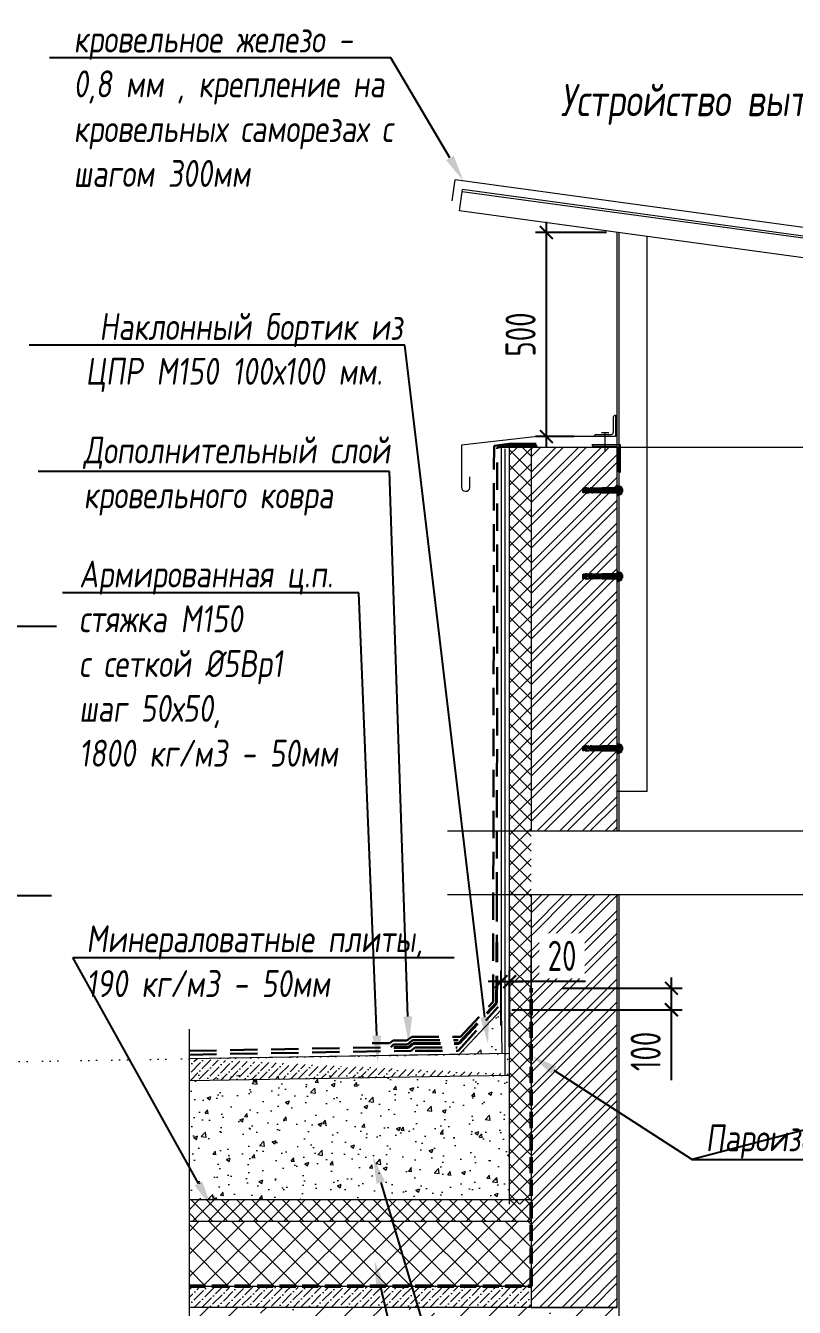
# Model space of a CAD drawing. Header units: millimetres. Extents: x -136099598 to 11807193, y 0 to 779331.
# Drawn here: x 727574 to 731151, y 362623 to 368585 of the extents above; entities that cross this region are included whole.
import ezdxf
from ezdxf import colors
from ezdxf.entities.mleader import LeaderData, LeaderLine
from ezdxf.math import Vec2, Vec3

# ---------------------------------------------------------------- set-up
doc = ezdxf.new("R2010")
doc.units = ezdxf.units.MM
doc.header["$MEASUREMENT"] = 0
doc.linetypes.add('DASHED', pattern=[19.05, 12.7, -6.35])
doc.linetypes.add('ГОСТ 2.303 4', pattern=[7, 5, -2, 0])
doc.layers.get('0').update_dxf_attribs({"color": 250, "lineweight": 9})
doc.layers.get('Defpoints').update_dxf_attribs({"color": 8})
doc.layers.add('АР_Кровельный аэратор', color=250, linetype='Continuous')
for name, color, linetype, lineweight in [('АР_Тонкие', 250, 'Continuous', 5), ('АР_Штриховка', 253, 'Continuous', 13), ('основной', 7, 'Continuous', 18), ('Штриховка', 7, 'Continuous', 5)]:
    doc.layers.add(name, color=color, linetype=linetype, lineweight=lineweight)
doc.styles.add('ISOCPEUR', font='isocpeur.ttf', dxfattribs={"width": 0.7})
doc.styles.add('Архитект', font='isocpeur.ttf', dxfattribs={"width": 0.8, "oblique": 8})
doc.linetypes.add('ограждение1', pattern='A,6.35,-2.54,[133,ltypeshp.shx,S=2.54,R=0,X=-2.54,Y=0],-2.54,25.4', length=36.83)
doc.dimstyles.new('R_50', dxfattribs={"dimtxt": 140, "dimasz": 60, "dimexe": 50, "dimexo": 50, "dimgap": 50, "dimtad": 1, "dimdec": 0, "dimrnd": 5, "dimzin": 0, "dimdsep": 46, "dimtxsty": 'ISOCPEUR', "dimblk": 'ARCHTICK', "dimcen": 50, "dimdle": 50, "dimclrd": 256, "dimclre": 256, "dimclrt": 256, "dimadec": 0, "dimazin": 0, "dimtfac": 2, "dimtdec": 0, "dimtofl": 0, "dimtmove": 1, "dimatfit": 3, "dimfxl": 1, "dimtvp": 3, "dimtfill": 1, "dimtolj": 1, "dimtzin": 0, "dimarcsym": 0})

# ---------------------------------------------------------------- blocks, each defined once
blk = doc.blocks.new('Анкер клиновой 10х10')
at = {"color": 8, "linetype": 'ByBlock', "ltscale": 0.496, "true_color": 0x828282}
for p, q in [((-7.6, 9.5), (-9.4, 8.5)), ((-9.4, 8.5), (-9.4, 2.5)), ((-9.4, 2.5), (-7.6, 1.5)), ((7.6, 9.5), (-7.6, 9.5)), ((7.6, 1.5), (-7.6, 1.5)), ((-4.7, 8.5), (-6.4, 9.5)), ((-6.4, 1.5), (-4.7, 2.5)), ((-5, 10.9), (-3.4, 12.5)), ((-5, 9.5), (-5, 10.9)), ((-5, 10.9), (5, 10.9)), ((-4.7, 2.5), (-4.7, 8.5)), ((-4.2, 9.5), (-4.2, 11.7)), ((-3.4, 12.5), (3.4, 12.5)), ((3.4, 12.5), (5, 10.9)), ((4.2, 9.5), (4.2, 11.7)), ((4.7, 8.5), (6.4, 9.5)), ((4.7, 2.5), (4.7, 8.5)), ((6.4, 1.5), (4.7, 2.5)), ((5, 10.9), (5, 9.5)), ((9.4, 8.5), (7.6, 9.5)), ((7.6, 1.5), (9.4, 2.5)), ((9.4, 2.5), (9.4, 8.5))]:
    blk.add_line(p, q, dxfattribs=at)
at = {"color": 8, "linetype": 'ByBlock', "true_color": 0x828282}
for p, q in [((-7.5, 1.5), (7.5, 1.5)), ((-5, -34.5), (-5, 0)), ((5, 0), (5, -34.5)), ((-5, -34.5), (5, -34.5)), ((-5, -58.5), (-5, -56.5)), ((-5, -56.5), (5, -56.5)), ((-5, -58.5), (5, -58.5)), ((-5, -58.7), (5, -58.7)), ((-5, -58.7), (-5, -58.7)), ((-5, -58.7), (-5, -62.7)), ((-4.5, -34.5), (-4.5, -56.5)), ((-4, -58.7), (-4, -58.7)), ((-1.7, -58.7), (0, -72.7)), ((1.7, -58.7), (0, -72.7)), ((4, -58.7), (4, -58.5)), ((4.5, -34.5), (4.5, -56.5)), ((5, -58.5), (5, -56.5)), ((5, -58.7), (5, -62.7)), ((-5.2, -62.7), (-5, -62.7)), ((-5, -62.7), (-3, -62.7)), ((-5, -71), (-5, -64.7)), ((-5, -74.7), (-5, -71)), ((-5, -71), (-3, -71)), ((-1, -74.7), (-5, -74.7)), ((-4.4, -74.7), (-5, -78.5)), ((-5, -78.5), (5, -78.5)), ((4, -79.5), (-4, -79.5)), ((0.5, -72), (-0.5, -72)), ((0, -59.7), (0, -61.7)), ((5, -74.7), (1, -74.7)), ((5, -62.7), (3, -62.7)), ((5, -71), (3, -71)), ((4.4, -74.7), (5, -78.5)), ((5.2, -62.7), (5, -62.7)), ((5, -74.7), (5, -64.7))]:
    blk.add_line(p, q, dxfattribs=at)
at = {"color": 8, "ltscale": 0.496, "true_color": 0x828282}
for p, q in [((-4.2, 0), (-4.2, -34.5)), ((4.2, 0), (4.2, -34.5))]:
    blk.add_line(p, q, dxfattribs=at)
at = {"color": 8, "linetype": 'ByBlock', "true_color": 0x828282}
blk.add_lwpolyline([(11, 1.5), (11, 0), (-11, 0), (-11, 1.5)], close=True, dxfattribs=at)
at = {"color": 8, "true_color": 0x828282}
blk.add_lwpolyline([(0, 13.5), (0, -80.5)], dxfattribs=at)
at = {"color": 8, "linetype": 'ByBlock', "ltscale": 0.496, "true_color": 0x828282}
for centre, start, end in [((0, -2.1), 66.2864, 113.7136), ((0, 13.1), 246.2864, 293.7136)]:
    blk.add_arc(centre, 11.6, start, end, dxfattribs=at)
at = {"color": 8, "linetype": 'ByBlock', "true_color": 0x828282}
for centre, radius, start, end in [((0, -57.8), 1.9, 206.6823, 333.3177), ((-4.1, -64.6), 2.25, 59.9661, 120.0339), ((-3.9, -78.4), 1.13, 186.3567, 263.6433), ((0, -62.7), 1, 0, 180), ((-6.7, -72.2), 6.21, 336.4167, 355.5108), ((7.8, -71.9), 7.39, 186.0187, 202.0538), ((4.1, -64.6), 2.25, 59.9661, 120.0339), ((3.9, -78.4), 1.13, 276.3567, 353.6433)]:
    blk.add_arc(centre, radius, start, end, dxfattribs=at)
at = {"color": 8, "linetype": 'ByBlock', "true_color": 0x828282, "extrusion": (0, 0, -1)}
for centre, major_axis, ratio, start_param, end_param in [((-4.1, -70.7), (0.48, 3.91), 0.283676, 1.535644, 4.677236), ((-4, -71), (0, 2.29), 0.435872, 1.570796, 4.712389), ((4.1, -70.7), (-0.49, 3.97), 0.279356, 1.604927, 4.746519), ((4, -71), (0, 2.29), 0.435872, 1.570796, 4.712389)]:
    blk.add_ellipse(centre, major_axis=major_axis, ratio=ratio, start_param=start_param, end_param=end_param, dxfattribs=at)
blk = doc.blocks.new('_ArchTick')
at = {"color": 0, "linetype": 'ByBlock', "const_width": 0.15}
blk.add_lwpolyline([(-0.5, -0.5), (0.5, 0.5)], dxfattribs=at)
blk = doc.blocks.new('*D1337')
at = {"layer": 'Defpoints', "color": 0, "transparency": 16777216}
for p in [(730326, 367623.2, 0), (729996.7, 366673.7), (730176.7, 366673.7, 0)]:
    blk.add_point(p, dxfattribs=at)
at = {"layer": 'АР_Кровельный аэратор', "lineweight": -2, "transparency": 16777216}
for p, q in [((730276, 367623.2), (729946.7, 367623.2)), ((729996.7, 367673.2), (729996.7, 366623.7)), ((730126.7, 366673.7), (729946.7, 366673.7))]:
    blk.add_line(p, q, dxfattribs=at)
at = {"layer": 'АР_Кровельный аэратор', "lineweight": -2, "transparency": 16777216, "xscale": 60, "yscale": 60, "zscale": 60}
for p, rotation in [((729996.7, 367623.2), 90), ((729996.7, 366673.7), 270)]:
    blk.add_blockref('_ArchTick', p, dxfattribs=dict(at, rotation=rotation))
at = {"layer": 'АР_Кровельный аэратор', "lineweight": 15, "transparency": 16777216, "insert": (729876.7, 367148.4), "char_height": 140, "attachment_point": 5, "rotation": 90, "style": 'ISOCPEUR', "bg_fill": 3, "box_fill_scale": 1.25, "bg_fill_color": 256, "bg_fill_true_color": 13158600, "bg_fill_transparency": 0}
blk.add_mtext('\\A1;500', dxfattribs=at)
blk = doc.blocks.new('*D1345')
at = {"layer": 'Defpoints', "color": 0, "transparency": 16777216}
for p in [(730021.9, 364107.5, 0), (730578.7, 364107.5), (729785.9, 364007.5, 0)]:
    blk.add_point(p, dxfattribs=at)
at = {"layer": 'АР_Кровельный аэратор', "lineweight": -2, "transparency": 16777216}
for p, q in [((730071.9, 364107.5), (730628.7, 364107.5)), ((730578.7, 363957.5), (730578.7, 364157.5)), ((729835.9, 364007.5), (730628.7, 364007.5)), ((730578.7, 363680.4), (730578.7, 364007.5))]:
    blk.add_line(p, q, dxfattribs=at)
at = {"layer": 'АР_Кровельный аэратор', "lineweight": -2, "transparency": 16777216, "xscale": 60, "yscale": 60, "zscale": 60}
for p, rotation in [((730578.7, 364107.5), 90), ((730578.7, 364007.5), 270)]:
    blk.add_blockref('_ArchTick', p, dxfattribs=dict(at, rotation=rotation))
at = {"layer": 'АР_Кровельный аэратор', "lineweight": 15, "transparency": 16777216, "insert": (730458.7, 363813.7), "char_height": 140, "attachment_point": 5, "rotation": 90, "style": 'ISOCPEUR', "bg_fill": 3, "box_fill_scale": 1.25, "bg_fill_color": 256, "bg_fill_true_color": 13158600, "bg_fill_transparency": 0}
blk.add_mtext('\\A1;100', dxfattribs=at)
blk = doc.blocks.new('*D1346')
at = {"layer": 'Defpoints', "color": 0, "transparency": 16777216}
for p in [(729826.1, 364138.3), (729785.9, 363884.5), (729826.1, 363784.5)]:
    blk.add_point(p, dxfattribs=at)
at = {"layer": 'АР_Кровельный аэратор', "lineweight": -2, "transparency": 16777216}
for p, q in [((729785.9, 363934.5), (729785.9, 364188.3)), ((729826.1, 363834.5), (729826.1, 364188.3)), ((729785.9, 364138.3), (729725.9, 364138.3)), ((729785.9, 364138.3), (729826.1, 364138.3)), ((729826.1, 364138.3), (729886.1, 364138.3)), ((730178.7, 364138.3), (729826.1, 364138.3))]:
    blk.add_line(p, q, dxfattribs=at)
at = {"layer": 'АР_Кровельный аэратор', "lineweight": -2, "transparency": 16777216, "xscale": 60, "yscale": 60, "zscale": 60}
blk.add_blockref('_ArchTick', (729785.9, 364138.3), dxfattribs=at)
at = {"layer": 'АР_Кровельный аэратор', "lineweight": -2, "transparency": 16777216, "xscale": 60, "yscale": 60, "zscale": 60, "rotation": 180}
blk.add_blockref('_ArchTick', (729826.1, 364138.3), dxfattribs=at)
at = {"layer": 'АР_Кровельный аэратор', "lineweight": 15, "transparency": 16777216, "insert": (730069.9, 364258.3), "char_height": 140, "attachment_point": 5, "style": 'ISOCPEUR', "bg_fill": 3, "box_fill_scale": 1.25, "bg_fill_color": 256, "bg_fill_true_color": 13158600, "bg_fill_transparency": 0}
blk.add_mtext('\\A1;20', dxfattribs=at)

msp = doc.modelspace()

# ---------------------------------------------------------------- hatches: boundary and pattern name
at = {"layer": 'АР_Кровельный аэратор', "lineweight": 15}
h = msp.add_hatch(dxfattribs=at)
h.set_pattern_fill('ANSI32', color=256, scale=200, style=0)
h.set_pattern_definition([(45, (-3260890.96, 874906.165), (-53.0330086, 53.0330086), []), (45, (-3260855.605, 874906.165), (-53.0330086, 53.0330086), [])])
h.paths.add_polyline_path([(729926.039, 364839.165), (730326.039, 364839.165), (730326.039, 366623.16), (729926.039, 366623.16)])
h.paths.add_polyline_path([(730326.039, 364543.165), (729926.039, 364543.165), (729926.039, 362623.161), (730326.039, 362623.161)])
h = msp.add_hatch(dxfattribs=at)
h.set_pattern_fill('НЕМЕТАЛЛИЧЕСКИЕ МАТЕРИАЛЫ', color=256, scale=29.981702, pattern_type=2)
h.set_pattern_definition([(45, (935212.836, 253547.33), (-53.000662, 53.000662), []), (135, (935212.836, 253547.33), (-53.000662, -53.000662), [])])
edge = h.paths.add_edge_path()
edge.add_line((728335.717, 362722.101), (729070.162, 362723.1))
edge.add_line((729070.162, 362723.1), (729076.558, 362723.1))
edge.add_line((729076.558, 362723.1), (729926.039, 362723.1))
edge.add_line((729926.039, 362723.1), (729926.039, 362922.978))
edge.add_line((728365.126, 362922.978), (729926.039, 362922.978))
edge.add_line((728335.717, 362922.978), (728335.717, 362733.094))
h.paths.add_polyline_path([(728335.717, 363023.1), (728335.717, 362922.978), (729926.039, 362922.978), (729926.039, 363023.1)])
h = msp.add_hatch(dxfattribs=at)
h.set_pattern_fill('ANSI36', color=256, scale=30, style=0)
h.set_pattern_definition([(45, (-82603.27, 153856.05), (50.513941, 185.217782), [238.125, -47.625, 0, -47.625])])
h.paths.add_polyline_path([(728335.717, 362623.161), (728335.717, 362223.161), (730321.666, 362223.174), (730321.666, 362623.181)])
at = {"layer": 'Штриховка', "ltscale": 10}
h = msp.add_hatch(dxfattribs=at)
h.set_pattern_fill('НЕМЕТАЛЛИЧЕСКИЕ МАТЕРИАЛЫ', color=256, scale=19.987801, pattern_type=2)
h.set_pattern_definition([(45, (931920.03, 242511.185), (-35.333775, 35.333775), []), (135, (931920.03, 242511.185), (-35.333775, -35.333775), [])])
edge = h.paths.add_edge_path(flags=17)
edge.add_line((729926.039, 363123.1), (727379.499, 363123.1))
edge = h.paths.add_edge_path()
edge.add_line((729890.67, 363023.1), (729926.039, 363023.1))
edge.add_line((728387.032, 363023.1), (729926.039, 363023.1))
edge.add_line((728387.032, 363023.1), (727576.837, 363023.1))
edge.add_line((727576.837, 363023.1), (729890.67, 363023.1))
h.paths.add_polyline_path([(728708.473, 363023.1), (729875.302, 363023.1), (727514.325, 363023.1)], flags=17)
edge = h.paths.add_edge_path()
edge.add_line((729875.302, 363023.1), (727514.325, 363023.1))
edge.add_line((729875.302, 363023.1), (729890.67, 363023.1))
edge.add_line((727576.837, 363023.1), (729890.67, 363023.1))
edge.add_line((727576.837, 363023.1), (727870.752, 363023.1))
edge.add_line((728262.885, 363023.1), (727870.752, 363023.1))
edge.add_line((727724.533, 363023.1), (728262.885, 363023.1))
edge.add_line((727724.533, 363023.1), (727514.325, 363023.1))
edge = h.paths.add_edge_path(flags=17)
edge.add_line((727379.499, 363123.1), (729926.039, 363123.1))
h.paths.add_polyline_path([(728335.717, 363123.1), (728335.717, 363023.1), (729926.039, 363023.1), (729926.039, 363123.1)])
at = {"layer": 'Штриховка', "ltscale": 50}
h = msp.add_hatch(dxfattribs=at)
h.set_pattern_fill('БЕТОН И ИЗДЕЛИЯ ИЗ НЕГО', color=256, scale=9.993901, pattern_type=2)
h.set_pattern_definition([(45, (-292455.242, -615649.08), (13.2501655, 48.5839401), [62.4618791, -13.4917659, 0, -13.4917659])])
edge = h.paths.add_edge_path()
edge.add_line((729926.039, 362628.452), (729910.418, 362723.1))
edge.add_line((729910.418, 362723.1), (729607.173, 362723.1))
edge.add_line((729586.186, 362703.112), (729607.173, 362723.1))
edge.add_line((729502.774, 362703.112), (729586.186, 362703.112))
edge.add_line((729483.87, 362723.1), (729502.774, 362703.112))
edge.add_line((729483.87, 362723.1), (729306.357, 362723.1))
edge.add_line((729306.357, 362723.1), (728338.463, 362723.1))
edge.add_line((728335.717, 362723.1), (728335.717, 362623.161))
edge.add_line((728338.248, 362623.161), (729919.982, 362623.161))
edge.add_line((729926.039, 362623.161), (729926.039, 362723.1))
h.paths.add_polyline_path([(729502.774, 362703.112), (729586.186, 362703.112), (729607.173, 362723.1), (729586.186, 362723.1), (729506.235, 362723.1), (729483.87, 362723.1)], flags=17)

# ---------------------------------------------------------------- linework, layer by layer
at = {"ltscale": 100}
msp.add_line((728335.717, 362722.101, 0), (729927.039, 362722.101, 0), dxfattribs=at)
at = {"ltscale": 100, "elevation": 0}
for points in [[(729926.039, 363123.1), (728335.717, 363123.1)], [(729926.039, 363023.1), (728335.717, 363023.1)]]:
    msp.add_lwpolyline(points, dxfattribs=at)
at = {"layer": 'АР_Кровельный аэратор', "lineweight": 15}
for p, q in [((729558.67, 367769.613, -0.047), (729572.182, 367868.696, -0.047)), ((733317.922, 367356.472, 0.178), (729571.989, 367867.281, -0.047)), ((729592.706, 367723.16, -0.045), (729606.217, 367822.243, -0.045)), ((733271.533, 367312.335, 0.176), (729604.866, 367812.335, -0.045)), ((733272.884, 367322.243, 0.176), (729606.217, 367822.243, -0.045)), ((733259.373, 367223.16, 0.176), (729592.706, 367723.16, -0.045)), ((730326.039, 364839.165, 0), (730326.039, 367623.161, 0)), ((730336.039, 364839.165, 0), (730336.039, 367623.161, 0)), ((730466.039, 365023.161, 0), (730466.039, 367606.625, 0)), ((733171.702, 366623.16, -0.001), (729940.741, 366623.16, -0.001)), ((730466.039, 365023.161, 0), (730326.039, 365023.161, 0)), ((730326.039, 362623.161, 0), (730326.039, 364543.165, 0)), ((730336.039, 362223.16, 0), (730336.039, 364543.165, 0)), ((730326.039, 362623.161, -0.667), (728335.717, 362623.161, -0.428))]:
    msp.add_line(p, q, dxfattribs=at)
for points, format, elevation in [([(730318.804, 366757.254), (730318.725, 366673.711), (729955.93, 366673.711), (729602.04, 366633.161), (729602.04, 366438.436, 0.95381659), (729640.561, 366436.614), (729640.561, 366487.17)], "xyb", -0.001), ([(728986.025, 363814.119, 0, 0, 0), (728484.575, 363807.546, 40, 0, 0), (728373.207, 363806.087, 0, 0, 0)], "xyseb", -0.225)]:
    msp.add_lwpolyline(points, format=format, dxfattribs=dict(at, elevation=elevation))
at = {"layer": 'АР_Кровельный аэратор', "lineweight": 15, "elevation": -0.001}
for points in [[(730318.725, 366673.711), (730218.725, 366673.711, -0.41421356), (730228.725, 366683.711), (730298.725, 366683.711, 0.41421356), (730308.725, 366693.711), (730308.725, 366763.711, -0.41421356), (730318.725, 366773.711)], [(730340.058, 366636.864), (730340.058, 366506.864, -0.41421356), (730330.058, 366516.864), (730330.058, 366616.864, 0.41421356), (730320.058, 366626.864), (730220.058, 366626.864, -0.41421356), (730210.058, 366636.864)]]:
    msp.add_lwpolyline(points, format="xyb", close=True, dxfattribs=at)
at = {"layer": 'АР_Кровельный аэратор', "lineweight": 15, "const_width": 6, "elevation": -0.41}
for points in [[(730288.132, 366691.644), (730252.235, 366691.644)], [(730270.183, 366691.732), (730270.183, 366602.245)]]:
    msp.add_lwpolyline(points, dxfattribs=at)
at = {"layer": 'АР_Кровельный аэратор', "lineweight": 15, "elevation": 0}
for points in [[(730326.039, 364839.165), (730326.039, 366623.16), (729926.039, 366623.16), (729926.039, 364839.165)], [(729536.725, 364839.165), (731346.117, 364839.165), (731373.255, 364752.075), (731383.101, 364914.95), (731406.938, 364839.165), (733256.725, 364839.165)], [(729536.725, 364543.165), (731346.117, 364543.165), (731373.255, 364456.075), (731383.101, 364618.95), (731406.938, 364543.165), (733256.725, 364543.165)], [(729926.039, 364543.165), (729926.039, 362623.161), (730326.039, 362623.161), (730326.039, 364543.165)]]:
    msp.add_lwpolyline(points, dxfattribs=at)
at = {"layer": 'АР_Кровельный аэратор', "lineweight": 15}
msp.add_lwpolyline([(728335.717, 362094.747), (728335.717, 362433.81), (728435.717, 362453.81), (728235.717, 362493.81), (728335.717, 362513.81), (728335.717, 363917.81)], dxfattribs=at)
at = {"layer": 'АР_Тонкие', "color": 5, "linetype": 'DASHED', "lineweight": 30, "ltscale": 10, "elevation": 0}
msp.add_lwpolyline([(728335.717, 363815.941), (729273.548, 363833.59), (729285.65, 363846.487), (729350.903, 363846.487), (729373.942, 363866.008), (729586.247, 363866.008)], dxfattribs=at)
at = {"layer": 'АР_Тонкие', "color": 1, "linetype": 'DASHED', "lineweight": 30, "ltscale": 10, "elevation": 0}
msp.add_lwpolyline([(728335.717, 363798.506), (729368.351, 363817.013), (729384.976, 363832.217), (729582.107, 363832.217)], dxfattribs=at)

# ---------------------------------------------------------------- block references
at = {"layer": 'АР_Кровельный аэратор', "lineweight": 15, "xscale": -2, "yscale": 2, "zscale": 2, "rotation": 269.9999999998739}
for p in [(730326.039, 366423.161, -0.001), (730326.039, 366023.161, -0.001), (730326.039, 365223.161, 0)]:
    msp.add_blockref('Анкер клиновой 10х10', p, dxfattribs=at)

# ---------------------------------------------------------------- texts
at = {"layer": 'АР_Кровельный аэратор', "lineweight": 15, "insert": (730062.626, 368313.849, 0), "char_height": 150, "attachment_point": 1, "style": 'Архитект'}
msp.add_mtext_dynamic_manual_height_columns('Устройство вытяжной шахты ', width=10442.78964, gutter_width=4000, heights=[342.285], dxfattribs=at)

# ---------------------------------------------------------------- leaders
at = {"layer": 'АР_Кровельный аэратор', "lineweight": 15}
ml = msp.add_multileader_mtext('Standard', dxfattribs=at)
ml.set_content('кровельное железо - 0,8 мм , крепление на кровельных саморезах с шагом 300мм ', color=256, style='Архитект')
ml.set_leader_properties()
ml.build(insert=Vec2(0, 0))
ml.multileader.update_dxf_attribs({"text_left_attachment_type": 6, "text_right_attachment_type": 6, "dogleg_length": 50, "arrow_head_size": 125})
ctx = ml.context
ctx.base_point, ctx.char_height, ctx.arrow_head_size, ctx.landing_gap_size, ctx.plane_origin = Vec3(727784.779, 368435.201, -0.045), 125, 125, 12.5, Vec3(720126.517, 375562.757, -0.045)
ctx.left_attachment, ctx.right_attachment = 6, 6
notes = []
notes.append((ctx, [(1, (1, 1, 0), (729273.698, 368435.201, -0.045), (-1, 0), 50, [(0, [(729611.622, 367861.876, -0.045)], 0, [])])]))
ctx.mtext.insert, ctx.mtext.width, ctx.mtext.defined_height, ctx.mtext.flow_direction = Vec3(727797.279, 368585.201, -0.045), 1511.06536, 1469.684, 5
ml = msp.add_multileader_mtext('Standard', dxfattribs=at)
ml.set_content(' Наклонный бортик из ЦПР М150 100х100 мм.', color=256, style='Архитект')
ml.set_leader_properties()
ml.build(insert=Vec2(0, 0))
ml.multileader.update_dxf_attribs({"text_left_attachment_type": 6, "text_right_attachment_type": 6, "dogleg_length": 50, "arrow_head_size": 125})
ctx = ml.context
ctx.base_point, ctx.char_height, ctx.arrow_head_size, ctx.landing_gap_size, ctx.plane_origin = Vec3(727840.68, 367098.188, 0), 125, 125, 12.5, Vec3(722735.082, 364629.526, 0)
ctx.left_attachment, ctx.right_attachment = 6, 6
notes.append((ctx, [(0, (1, 1, 0), (729338.247, 367098.188, 0), (-1, 0), 50, [(0, [(729725.25, 363848.876, 0)], 0, [])])]))
ctx.mtext.insert, ctx.mtext.width, ctx.mtext.defined_height, ctx.mtext.flow_direction = Vec3(727853.18, 367248.188, 0), 1668.76033, 171.346, 5
ml = msp.add_multileader_mtext('Standard', dxfattribs=at)
ml.set_content('Дополнительный слой \\Pкровельного ковра', color=256, style='Архитект')
ml.set_leader_properties()
ml.build(insert=Vec2(0, 0))
ml.multileader.update_dxf_attribs({"text_left_attachment_type": 6, "text_right_attachment_type": 6, "dogleg_length": 50, "arrow_head_size": 125})
ctx = ml.context
ctx.base_point, ctx.char_height, ctx.arrow_head_size, ctx.landing_gap_size, ctx.plane_origin = Vec3(727831.237, 366511.047, 0), 125, 125, 12.5, Vec3(741411.706, 358262.16, 0)
ctx.left_attachment, ctx.right_attachment = 6, 6
notes.append((ctx, [(1, (1, 1, 0), (729266.44, 366511.047, 0), (-1, 0), 50, [(1, [(729356.666, 363851.37, 0)], 0, [])])]))
ctx.mtext.insert, ctx.mtext.flow_direction = Vec3(727843.737, 366673.547, 0), 5
ml = msp.add_multileader_mtext('Standard', dxfattribs=at)
ml.set_content('Армированная ц.п. \\Pстяжка М150 \\Pс сеткой %%C5Вр1 \\Pшаг 50х50, \\P1800 кг/м3 - 50мм', color=256, style='Архитект')
ml.set_leader_properties()
ml.build(insert=Vec2(0, 0))
ml.multileader.update_dxf_attribs({"text_left_attachment_type": 6, "text_right_attachment_type": 6, "dogleg_length": 50, "arrow_head_size": 125})
ctx = ml.context
ctx.base_point, ctx.char_height, ctx.arrow_head_size, ctx.landing_gap_size, ctx.plane_origin = Vec3(727810.398, 365946.924, 0), 125, 125, 12.5, Vec3(741411.706, 357953.868, 0)
ctx.left_attachment, ctx.right_attachment = 6, 6
notes.append((ctx, [(1, (1, 1, 0), (729124.993, 365946.924, 0), (-1, 0), 50, [(1, [(729212.728, 363762.167, 0)], 0, [])])]))
ctx.mtext.insert, ctx.mtext.flow_direction = Vec3(727822.898, 366096.924, 0), 5
ml = msp.add_multileader_mtext('Standard', dxfattribs=at)
ml.set_content('{\\T0.85;Промазать полиуритановым \\Pгерметиком}', color=256, style='Архитект')
ml.set_leader_properties()
ml.build(insert=Vec2(0, 0))
ml.multileader.update_dxf_attribs({"text_left_attachment_type": 6, "text_right_attachment_type": 6, "dogleg_length": 50, "arrow_head_size": 125})
ctx = ml.context
ctx.base_point, ctx.char_height, ctx.arrow_head_size, ctx.landing_gap_size, ctx.plane_origin = Vec3(725726.828, 365791.71, -0.369), 125, 125, 12.5, Vec3(728423.239, 364102.012, -0.369)
ctx.left_attachment, ctx.right_attachment = 6, 6
notes.append((ctx, [(1, (1, 1, 0), (725676.828, 365791.71, -0.369), (1, 0), 50, [(0, [(725504.808, 365165.567, -0.369)], 0, [])])]))
ctx.mtext.insert, ctx.mtext.flow_direction = Vec3(725739.328, 365954.21, -0.369), 5
ml = msp.add_multileader_mtext('Standard', dxfattribs=at)
ml.set_content('{\\T0.85;Колпак из ЭПДМ резины \\Pвплавляется между двумя \\Pслоями кровельного \\Pматериала}', color=256, style='Архитект')
ml.set_leader_properties()
ml.build(insert=Vec2(0, 0))
ml.multileader.update_dxf_attribs({"text_left_attachment_type": 6, "text_right_attachment_type": 6, "dogleg_length": 100, "arrow_head_size": 125})
ctx = ml.context
ctx.base_point, ctx.char_height, ctx.arrow_head_size, ctx.landing_gap_size, ctx.plane_origin = Vec3(725891.465, 364539.368, -0.369), 125, 125, 12.5, Vec3(727307.226, 363472.584, -0.369)
ctx.left_attachment, ctx.right_attachment = 6, 6
notes.append((ctx, [(1, (1, 1, 0), (725841.465, 364539.368, -0.369), (1, 0), 50, [(0, [(725766.584, 364021.863, -0.369)], 0, [])])]))
ctx.mtext.insert, ctx.mtext.flow_direction = Vec3(725903.965, 364701.868, -0.369), 5
ml = msp.add_multileader_mtext('Standard', dxfattribs=at)
ml.set_content('Минераловатные плиты, \\P190 кг/м3 - 50мм', color=256, style='Архитект')
ml.set_leader_properties()
ml.build(insert=Vec2(0, 0))
ml.multileader.update_dxf_attribs({"text_left_attachment_type": 6, "text_right_attachment_type": 6, "dogleg_length": 50, "arrow_head_size": 125})
ctx = ml.context
ctx.base_point, ctx.char_height, ctx.arrow_head_size, ctx.landing_gap_size, ctx.plane_origin = Vec3(727843.686, 364250.105, 0), 125, 125, 12.5, Vec3(741411.706, 355178.306, 0)
ctx.left_attachment, ctx.right_attachment = 6, 6
notes.append((ctx, [(0, (1, 1, 0), (727793.686, 364250.105, 0), (1, 0), 50, [(1, [(728438.436, 363090.791, 0)], 0, [])])]))
ctx.mtext.insert, ctx.mtext.flow_direction = Vec3(727856.186, 364400.105, 0), 5
ml = msp.add_multileader_mtext('Standard', dxfattribs=at)
ml.set_content('Керамзитовый гравий по уклону, \\P400 кг/м3, пропитанный \\Pцементныммолочком - 10÷410мм', color=256, style='Архитект')
ml.set_leader_properties()
ml.build(insert=Vec2(0, 0))
ml.multileader.update_dxf_attribs({"text_left_attachment_type": 6, "text_right_attachment_type": 6, "dogleg_length": 50, "arrow_head_size": 125})
ctx = ml.context
ctx.base_point, ctx.char_height, ctx.arrow_head_size, ctx.landing_gap_size, ctx.plane_origin = Vec3(729653.605, 361943.414, 0), 125, 125, 12.5, Vec3(741411.706, 355184.158, 0)
ctx.left_attachment, ctx.right_attachment = 6, 6
notes.append((ctx, [(0, (1, 1, 0), (729603.605, 361943.414, 0), (1, 0), 50, [(1, [(729190.52, 363323.32, 0)], 0, [])])]))
ctx.mtext.insert, ctx.mtext.flow_direction = Vec3(729666.105, 362093.414, 0), 5
ml = msp.add_multileader_mtext('Standard', dxfattribs=at)
ml.set_content('Минераловатные плиты, \\P115 кг/м3 - 150мм', color=256, style='Архитект')
ml.set_leader_properties()
ml.build(insert=Vec2(0, 0))
ml.multileader.update_dxf_attribs({"text_left_attachment_type": 6, "text_right_attachment_type": 6, "dogleg_length": 50, "arrow_head_size": 125})
ctx = ml.context
ctx.base_point, ctx.char_height, ctx.arrow_head_size, ctx.landing_gap_size, ctx.plane_origin = Vec3(727827.293, 361850.622, 0), 125, 125, 12.5, Vec3(741411.706, 354671.962, 0)
ctx.left_attachment, ctx.right_attachment = 6, 6
notes.append((ctx, [(1, (1, 1, 0), (729426.617, 361850.622, 0), (-1, 0), 50, [(1, [(729197.398, 362839.785, 0)], 0, [])])]))
ctx.mtext.insert, ctx.mtext.flow_direction = Vec3(727839.793, 362000.622, 0), 5
for ctx, leaders in notes:
    for number, flags, end, landing, length, lines in leaders:
        leader = LeaderData()
        leader.index, (leader.has_last_leader_line, leader.has_dogleg_vector, leader.attachment_direction) = number, flags
        leader.last_leader_point, leader.dogleg_vector, leader.dogleg_length = Vec3(end), Vec3(landing), length
        for number, points, colour, breaks in lines:
            line = LeaderLine()
            line.index, line.vertices, line.color, line.breaks = number, Vec3.list(points), colors.encode_raw_color(colour), breaks
            leader.lines.append(line)
        ctx.leaders.append(leader)

# ---------------------------------------------------------------- next in the draw order: dimensions: what is measured, and where the dimension line sits
dim = msp.add_linear_dim(base=(729996.725, 366673.711), p1=(730326.039, 367623.161, 0), p2=(730176.725, 366673.711, -0.001), angle=90, text='500', dimstyle='R_50', override={"dimpost": '\\X'}, dxfattribs=at)
dim.commit()
dim.dimension.update_dxf_attribs({"geometry": '*D1337', "text_midpoint": (729876.725, 367148.436)})
dim = msp.add_linear_dim(base=(730578.67, 364107.51, 0), p1=(729785.879, 364007.51, -0.001), p2=(730021.879, 364107.51, 0), angle=90, dimstyle='R_50', override={"dimpost": '\\X'}, dxfattribs=at)
dim.commit()
dim.dimension.update_dxf_attribs({"geometry": '*D1345', "text_midpoint": (730578.67, 363813.727, 0), "dimtype": 160})

# ---------------------------------------------------------------- next in the draw order: hatches: boundary and pattern name
at = {"layer": 'АР_Штриховка'}
h = msp.add_hatch(dxfattribs=at)
h.set_pattern_fill('AR-CONC', color=256)
h.set_pattern_definition([(50, (-59939.28, -8374.96), (182.18467, -15.939086), [19.05, -209.55]), (355, (-59939.28, -8374.96), (-35.24342, 191.056845), [15.24, -167.640584]), (100.451445, (-59924.1, -8376.28), (146.941247, 175.117752), [16.19001, -178.090245]), (46.1842, (-59939.28, -8324.16), (271.07904, -42.04233), [28.575, -314.325]), (96.635558, (-59916.7, -8327.66), (237.404134, 247.426125), [24.28502, -267.13561]), (351.18415, (-59939.28, -8324.16), (237.40413, 247.426125), [22.85997, -251.45973]), (21, (-59913.88, -8336.86), (151.61439, -102.265198), [19.05, -209.55]), (326, (-59913.88, -8336.86), (61.80203, 184.187966), [15.24, -167.64]), (71.451445, (-59901.25, -8345.38), (213.41642, 81.92277), [16.19001, -178.089938]), (37.5, (-59939.28, -8374.955), (3.0886033, 84.555039), [0, -165.608, 0, -170.18, 0, -168.275]), (7.5, (-59939.28, -8374.955), (66.8196625, 100.180575), [0, -97.028, 0, -161.798, 0, -64.135]), (327.5, (-59995.924, -8374.955), (135.590595, -5.728744), [0, -63.5, 0, -198.12, 0, -262.89]), (317.5, (-60021.32, -8374.96), (148.129181, 25.426491), [0, -82.55, 0, -131.572, 0, -186.69])])
h.paths.add_polyline_path([(729591.062, 363803.453), (729785.943, 363803.626), (729785.879, 364007.51)])
h = msp.add_hatch(dxfattribs=at)
h.set_pattern_fill('AR-CONC', color=256)
h.set_pattern_definition([(50, (-59899.06, -8679.01), (182.18467, -15.939086), [19.05, -209.55]), (355, (-59899.06, -8679.01), (-35.24342, 191.056845), [15.24, -167.640584]), (100.451445, (-59883.88, -8680.34), (146.941247, 175.117752), [16.19001, -178.090245]), (46.1842, (-59899.06, -8628.21), (271.07904, -42.04233), [28.575, -314.325]), (96.635558, (-59876.47, -8631.72), (237.404134, 247.426125), [24.28502, -267.13561]), (351.18415, (-59899.06, -8628.2), (237.40413, 247.426125), [22.85997, -251.45973]), (21, (-59873.66, -8640.91), (151.61439, -102.265198), [19.05, -209.55]), (326, (-59873.66, -8640.91), (61.80203, 184.187966), [15.24, -167.64]), (71.451445, (-59861.03, -8649.44), (213.41642, 81.92277), [16.19001, -178.089938]), (37.5, (-59899.06, -8679.01), (3.0886033, 84.555039), [0, -165.608, 0, -170.18, 0, -168.275]), (7.5, (-59899.06, -8679.01), (66.8196625, 100.180575), [0, -97.028, 0, -161.798, 0, -64.135]), (327.5, (-59955.7, -8679.01), (135.590595, -5.728744), [0, -63.5, 0, -198.12, 0, -262.89]), (317.5, (-59981.1, -8679.01), (148.129181, 25.426491), [0, -82.55, 0, -131.572, 0, -186.69])])
h.paths.add_polyline_path([(728335.717, 363703.453), (728335.717, 363123.1), (729826.1, 363123.1), (729826.1, 363703.453)])
at = {"layer": 'Штриховка', "ltscale": 50}
h = msp.add_hatch(dxfattribs=at)
h.set_pattern_fill('БЕТОН И ИЗДЕЛИЯ ИЗ НЕГО', color=256, scale=9.993901, pattern_type=2)
h.set_pattern_definition([(45, (-292555.181, -614568.79), (13.2501655, 48.5839401), [62.4618791, -13.4917659, 0, -13.4917659])])
edge = h.paths.add_edge_path()
edge.add_line((729206.592, 363793.339), (727379.499, 363763.827))
edge.add_line((729384.049, 363796.164), (729206.592, 363793.339))
edge.add_line((729384.049, 363796.164), (729402.835, 363783.404))
edge.add_line((729402.835, 363783.404), (729486.247, 363783.404))
edge.add_line((729486.247, 363783.404), (729507.319, 363798.18))
edge.add_line((729810.479, 363803.392), (729507.319, 363798.18))
edge.add_line((729826.1, 363708.743), (729810.479, 363803.392))
edge.add_line((728335.717, 363779.025), (728335.717, 363689.572))
edge.add_line((728335.717, 363679.086), (729820.043, 363703.453))
edge.add_line((729826.1, 363703.453), (729826.1, 363803.392))
h.paths.add_polyline_path([(729402.835, 363783.404), (729486.247, 363783.404), (729507.319, 363798.18), (729486.338, 363797.837), (729406.408, 363796.53), (729384.049, 363796.164)], flags=17)

# ---------------------------------------------------------------- next in the draw order: linework, layer by layer
at = {"layer": 'АР_Тонкие', "color": 5, "linetype": 'DASHED', "lineweight": 30, "ltscale": 10, "elevation": 0}
msp.add_lwpolyline([(729186.491, 363851.991), (729266.958, 363851.991), (729284.669, 363864.508), (729347.776, 363864.508), (729370.277, 363881.998), (729598.122, 363882.197), (729748.969, 364044.179), (729753.316, 366630.79), (729823.083, 366640.318), (729963.713, 366640.318)], dxfattribs=at)
at = {"layer": 'АР_Тонкие', "color": 1, "linetype": 'DASHED', "lineweight": 30, "ltscale": 10, "elevation": 0}
for points in [[(729356.09, 363831.422), (729377.449, 363850.09), (729590.338, 363850.09), (729764.937, 364037.765), (729766.659, 364520.941), (729768.55, 366622.504), (729826.496, 366631.311), (729963.713, 366631.311)], [(729386.369, 363817.013), (729586.247, 363817.013), (729773.125, 364021.246)]]:
    msp.add_lwpolyline(points, dxfattribs=at)
at = {"layer": 'АР_Тонкие', "color": 1, "linetype": 'DASHED', "lineweight": 40, "ltscale": 10, "elevation": 0}
msp.add_lwpolyline([(729286.43, 363831.422), (729356.09, 363831.422), (729377.449, 363850.09), (729590.338, 363850.09), (729764.937, 364037.765), (729766.659, 364321.063)], dxfattribs=at)
at = {"layer": 'основной', "ltscale": 100, "elevation": 0}
for points in [[(729926.039, 366623.16), (729785.879, 366623.16), (729785.879, 364007.51), (729591.125, 363799.55), (728335.717, 363779.272)], [(728335.717, 363679.086), (729826.1, 363703.453), (729826.1, 363803.392), (728335.717, 363779.025)]]:
    msp.add_lwpolyline(points, dxfattribs=at)

# ---------------------------------------------------------------- next in the draw order: dimensions: what is measured, and where the dimension line sits
at = {"layer": 'АР_Кровельный аэратор', "lineweight": 15}
dim = msp.add_linear_dim(base=(729826.1, 364138.347, 0), p1=(729785.879, 363884.51, 0), p2=(729826.1, 363784.51, 0), text='20', dimstyle='R_50', override={"dimpost": '\\X'}, dxfattribs=at)
dim.commit()
dim.dimension.update_dxf_attribs({"geometry": '*D1346', "text_midpoint": (730069.884, 364138.347, 0), "dimtype": 160})

# ---------------------------------------------------------------- next in the draw order: hatches: boundary and pattern name
at = {"layer": 'Штриховка', "ltscale": 10}
h = msp.add_hatch(dxfattribs=at)
h.set_pattern_fill('НЕМЕТАЛЛИЧЕСКИЕ МАТЕРИАЛЫ', color=256, scale=19.987801, angle=-90, pattern_type=2)
h.set_pattern_definition([(315, (609314.124, 152371.35), (35.333775, 35.333775), []), (45, (609314.124, 152371.35), (-35.333775, 35.333775), [])])
edge = h.paths.add_edge_path(flags=17)
edge.add_line((729926.039, 364158.061), (729926.039, 362716.62))
edge = h.paths.add_edge_path()
edge.add_line((729825.838, 366617.955), (729825.838, 366621.592))
edge.add_line((729826.039, 362716.62), (729826.039, 364134.925))
edge.add_line((729826.039, 362716.62), (729826.039, 362913.958))
edge.add_line((729826.039, 362913.958), (729826.039, 364131.288))
h.paths.add_polyline_path([(729826.039, 366623.16), (729926.039, 366623.16), (729926.039, 363103.1), (729826.039, 363103.1)])
h.paths.add_polyline_path([(729826.039, 364045.593), (729826.039, 364138.562), (729826.039, 362851.446)], flags=0)
edge = h.paths.add_edge_path(flags=16)
edge.add_line((729826.039, 364138.562), (729826.039, 362851.446))
edge.add_line((729826.039, 364138.562), (729826.039, 364131.288))
edge.add_line((729826.039, 362913.958), (729826.039, 364131.288))
edge.add_line((729826.039, 362913.958), (729826.039, 363207.873))
edge.add_line((729826.039, 363600.006), (729826.039, 363207.873))
edge.add_line((729826.039, 363061.654), (729826.039, 363600.006))
edge.add_line((729826.039, 363061.654), (729826.039, 362851.446))
edge = h.paths.add_edge_path(flags=17)
edge.add_line((729926.039, 362716.62), (729926.039, 364158.061))

# ---------------------------------------------------------------- next in the draw order: linework, layer by layer
at = {"ltscale": 100}
msp.add_line((729926.039, 363663.161, 0), (729926.039, 364263.1, 0), dxfattribs=at)
at = {"layer": 'основной', "ltscale": 100}
msp.add_line((729826.1, 363103.1, 0), (729825.802, 366623.16, 0), dxfattribs=at)
at = {"layer": 'основной', "ltscale": 100, "elevation": 0}
msp.add_lwpolyline([(729785.879, 364007.51), (729789.226, 363802.789)], dxfattribs=at)
at = {"layer": 'Штриховка', "linetype": 'ограждение1', "ltscale": 2, "elevation": 0}
msp.add_lwpolyline([(729805.462, 363701.871), (729805.547, 366616.667)], dxfattribs=at)
at = {"layer": 'Штриховка', "color": 6, "linetype": 'ГОСТ 2.303 4', "lineweight": 50, "ltscale": 15, "elevation": 0}
msp.add_lwpolyline([(728335.717, 362722.101), (729926.039, 362722.101), (729926.039, 364107.51)], dxfattribs=at)

# ---------------------------------------------------------------- next in the draw order: leaders
at = {"layer": 'АР_Кровельный аэратор', "lineweight": 15}
ml = msp.add_multileader_mtext('Standard', dxfattribs=at)
ml.set_content('Пароизоляция 1 слой', color=256, style='Архитект')
ml.set_leader_properties()
ml.build(insert=Vec2(0, 0))
ml.multileader.update_dxf_attribs({"text_left_attachment_type": 6, "text_right_attachment_type": 6, "dogleg_length": 50, "arrow_head_size": 125})
ctx = ml.context
ctx.base_point, ctx.char_height, ctx.arrow_head_size, ctx.landing_gap_size, ctx.plane_origin = Vec3(730725.181, 363311.408, 0), 125, 125, 12.5, Vec3(741218.775, 356108.528, 0)
ctx.left_attachment, ctx.right_attachment = 6, 6
notes = []
notes.append((ctx, [(0, (1, 1, 0), (730675.181, 363311.408, 0), (1, 0), 50, [(0, [(732925.19, 363901.037, 0)], 0, []), (1, [(729926.039, 363794.656, 0)], 0, [])])]))
ctx.mtext.insert, ctx.mtext.flow_direction = Vec3(730737.681, 363473.908, 0), 5
for ctx, leaders in notes:
    for number, flags, end, landing, length, lines in leaders:
        leader = LeaderData()
        leader.index, (leader.has_last_leader_line, leader.has_dogleg_vector, leader.attachment_direction) = number, flags
        leader.last_leader_point, leader.dogleg_vector, leader.dogleg_length = Vec3(end), Vec3(landing), length
        for number, points, colour, breaks in lines:
            line = LeaderLine()
            line.index, line.vertices, line.color, line.breaks = number, Vec3.list(points), colors.encode_raw_color(colour), breaks
            leader.lines.append(line)
        ctx.leaders.append(leader)

doc.saveas('drawing.dxf')
